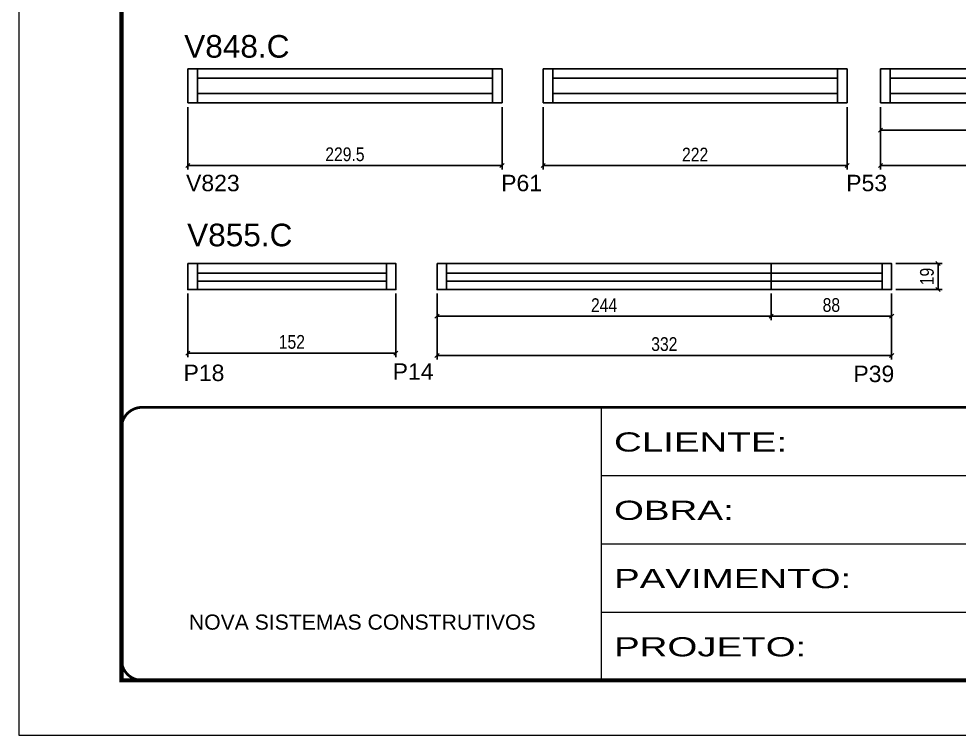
# Model space of a CAD drawing. Extents: x 1959 to 8212, y 239 to 4735.
# Drawn here: x 3557 to 4244, y 1388 to 1911 of the extents above; entities that cross this region are included whole.
import ezdxf

# ---------------------------------------------------------------- set-up
doc = ezdxf.new("R2010")
doc.units = 0
doc.linetypes.add('CONTINUO', pattern=[0])
doc.linetypes.add('DASHED', pattern=[0.75, 0.5, -0.25])
for name, color, linetype in [('5', 5, 'Continuous'), ('COTA', 241, 'Continuous'), ('NOMENCLATURA', 7, 'Continuous'), ('Painéis', 200, 'Continuous'), ('SARR_2.2x7', 40, 'Continuous')]:
    doc.layers.add(name, color=color, linetype=linetype)
doc.layers.add('Folhas', color=255, linetype='Continuous', lineweight=9)
doc.layers.add('SARRAFO DE PRESSAO', color=251, linetype='DASHED', lineweight=9)
doc.styles.add('ARIAL', font='arial.ttf')
doc.styles.add('COTA TECNICA', font='techl___.ttf', dxfattribs={"height": 10})
doc.styles.add('COTA TECNICA-50', font='techl___.ttf', dxfattribs={"height": 10})
doc.styles.get("Standard").update_dxf_attribs({"font": 'arial.ttf'})
doc.styles.add('Tecnologia', font='')
doc.styles.get('Tecnologia').set_extended_font_data('Forgotten Futurist')
doc.dimstyles.new('COTA PAINEL-50', dxfattribs={"dimtxt": 10, "dimasz": 3, "dimexe": 3, "dimexo": 3, "dimgap": 3, "dimtad": 1, "dimdec": 1, "dimzin": 12, "dimdsep": 46, "dimtxsty": 'COTA TECNICA-50', "dimblk1": 'OBLIQUE', "dimblk2": 'OBLIQUE', "dimsah": 1, "dimcen": 0.9, "dimclrd": 4, "dimclre": 4, "dimclrt": 240, "dimadec": 1, "dimazin": 3, "dimtfac": 1, "dimtdec": 1, "dimtmove": 0, "dimatfit": 3, "dimfxl": 1, "dimtolj": 1, "dimtzin": 12, "dimarcsym": 0})
doc.dimstyles.new('PAINEL', dxfattribs={"dimtxt": 10, "dimasz": 3, "dimexe": 3, "dimexo": 3, "dimgap": 3, "dimtad": 1, "dimdec": 1, "dimzin": 12, "dimdsep": 46, "dimtxsty": 'COTA TECNICA', "dimblk1": 'OBLIQUE', "dimblk2": 'OBLIQUE', "dimsah": 1, "dimcen": 0.9, "dimclrd": 4, "dimclre": 4, "dimclrt": 240, "dimadec": 1, "dimazin": 3, "dimtfac": 1, "dimtdec": 1, "dimtmove": 0, "dimatfit": 3, "dimfxl": 1, "dimtolj": 1, "dimtzin": 12, "dimarcsym": 0})

# ---------------------------------------------------------------- blocks, each defined once
blk = doc.blocks.new('9999999999')
at = {"color": 30, "linetype": 'CONTINUO'}
for p, q in [((98564.56, 34230.21), (98564.56, 34429.45)), ((98564.56, 34379.64), (99583.98, 34379.64)), ((98564.56, 34329.83), (99487.98, 34329.83)), ((98564.56, 34280.02), (99487.98, 34280.02))]:
    blk.add_line(p, q, dxfattribs=at)
at = {"color": 30, "linetype": 'CONTINUO', "const_width": 2}
blk.add_lwpolyline([(99583.98, 34230.21), (99583.98, 34414.45, 0.414214), (99568.98, 34429.45), (98228.98, 34429.45, 0.414214), (98213.98, 34414.45), (98213.98, 34245.21, 0.414214), (98228.98, 34230.21), (99583.98, 34230.21)], format="xyb", dxfattribs=at)
at = {"layer": 'Folhas'}
blk.add_lwpolyline([(98138.98, 34190.21), (99623.98, 34190.21), (99623.98, 35240.21), (98138.98, 35240.21)], close=True, dxfattribs=at)
at = {"layer": 'Folhas', "color": 30, "const_width": 3}
blk.add_lwpolyline([(98213.98, 34230.21), (99583.98, 34230.21), (99583.98, 35200.21), (98213.98, 35200.21)], close=True, dxfattribs=at)
at = {"color": 7, "linetype": 'Continuous', "ltscale": 5, "style": 'ARIAL'}
blk.add_text('NOVA SISTEMAS CONSTRUTIVOS', height=11.0592, dxfattribs=at).set_placement((98263.19, 34267.21))
at = {"layer": 'Folhas', "color": 7, "style": 'Tecnologia', "width": 1.5}
for s, p in [('CLIENTE:', (98573.65, 34397.17)), ('OBRA:', (98573.65, 34347.31)), ('PAVIMENTO:', (98573.65, 34297.5)), ('PROJETO:', (98573.65, 34247.69))]:
    blk.add_text(s, height=14, dxfattribs=at).set_placement(p)
blk = doc.blocks.new('_Oblique')
at = {"color": 0, "linetype": 'ByBlock', "lineweight": -2}
blk.add_line((-0.5, -0.5), (0.5, 0.5), dxfattribs=at)
blk = doc.blocks.new('*D1158')
at = {"layer": 'COTA', "color": 4, "lineweight": -2, "transparency": 16777216}
for p, q in [((3680.67, 1846.45), (3680.67, 1800.79)), ((3910.17, 1846.45), (3910.17, 1800.79)), ((3680.67, 1803.79), (3910.17, 1803.79))]:
    blk.add_line(p, q, dxfattribs=at)
at = {"layer": 'Defpoints', "color": 0, "transparency": 16777216}
for p in [(3680.67, 1849.45), (3910.17, 1849.45), (3910.17, 1803.79)]:
    blk.add_point(p, dxfattribs=at)
at = {"layer": 'COTA', "color": 4, "lineweight": -2, "transparency": 16777216, "xscale": 3, "yscale": 3, "zscale": 3, "rotation": 180}
blk.add_blockref('_Oblique', (3680.67, 1803.79), dxfattribs=at)
at = {"layer": 'COTA', "color": 4, "lineweight": -2, "transparency": 16777216, "xscale": 3, "yscale": 3, "zscale": 3}
blk.add_blockref('_Oblique', (3910.17, 1803.79), dxfattribs=at)
at = {"layer": 'COTA', "color": 240, "transparency": 16777216, "insert": (3795.42, 1811.92), "char_height": 10, "attachment_point": 5, "style": 'COTA TECNICA'}
blk.add_mtext('\\A1;229.5', dxfattribs=at)
blk = doc.blocks.new('*D1159')
at = {"layer": 'COTA', "color": 4, "lineweight": -2, "transparency": 16777216}
for p, q in [((3940.17, 1846.45), (3940.17, 1800.79)), ((4162.17, 1846.45), (4162.17, 1800.79)), ((3940.17, 1803.79), (4162.17, 1803.79))]:
    blk.add_line(p, q, dxfattribs=at)
at = {"layer": 'Defpoints', "color": 0, "transparency": 16777216}
for p in [(3940.17, 1849.45), (4162.17, 1849.45), (4162.17, 1803.79)]:
    blk.add_point(p, dxfattribs=at)
at = {"layer": 'COTA', "color": 4, "lineweight": -2, "transparency": 16777216, "xscale": 3, "yscale": 3, "zscale": 3, "rotation": 180}
blk.add_blockref('_Oblique', (3940.17, 1803.79), dxfattribs=at)
at = {"layer": 'COTA', "color": 4, "lineweight": -2, "transparency": 16777216, "xscale": 3, "yscale": 3, "zscale": 3}
blk.add_blockref('_Oblique', (4162.17, 1803.79), dxfattribs=at)
at = {"layer": 'COTA', "color": 240, "transparency": 16777216, "insert": (4051.17, 1811.79), "char_height": 10, "attachment_point": 5, "style": 'COTA TECNICA'}
blk.add_mtext('\\A1;222', dxfattribs=at)
blk = doc.blocks.new('*D1160')
at = {"layer": 'COTA', "color": 4, "lineweight": -2, "transparency": 16777216}
for p, q in [((4186.57, 1846.45), (4186.57, 1800.79)), ((4557.57, 1846.45), (4557.57, 1800.79)), ((4186.57, 1803.79), (4557.57, 1803.79))]:
    blk.add_line(p, q, dxfattribs=at)
at = {"layer": 'Defpoints', "color": 0, "transparency": 16777216}
for p in [(4186.57, 1849.45), (4557.57, 1849.45), (4557.57, 1803.79)]:
    blk.add_point(p, dxfattribs=at)
at = {"layer": 'COTA', "color": 4, "lineweight": -2, "transparency": 16777216, "xscale": 3, "yscale": 3, "zscale": 3, "rotation": 180}
blk.add_blockref('_Oblique', (4186.57, 1803.79), dxfattribs=at)
at = {"layer": 'COTA', "color": 4, "lineweight": -2, "transparency": 16777216, "xscale": 3, "yscale": 3, "zscale": 3}
blk.add_blockref('_Oblique', (4557.57, 1803.79), dxfattribs=at)
at = {"layer": 'COTA', "color": 240, "transparency": 16777216, "insert": (4372.07, 1812.01), "char_height": 10, "attachment_point": 5, "style": 'COTA TECNICA'}
blk.add_mtext('\\A1;371', dxfattribs=at)
blk = doc.blocks.new('*D1161')
at = {"layer": 'COTA', "color": 4, "lineweight": -2, "transparency": 16777216}
for p, q in [((4186.57, 1846.45), (4186.57, 1826.64)), ((4430.57, 1846.45), (4430.57, 1826.64)), ((4186.57, 1829.64), (4430.57, 1829.64))]:
    blk.add_line(p, q, dxfattribs=at)
at = {"layer": 'Defpoints', "color": 0, "transparency": 16777216}
for p in [(4186.57, 1849.45), (4430.57, 1849.45), (4430.57, 1829.64)]:
    blk.add_point(p, dxfattribs=at)
at = {"layer": 'COTA', "color": 4, "lineweight": -2, "transparency": 16777216, "xscale": 3, "yscale": 3, "zscale": 3, "rotation": 180}
blk.add_blockref('_Oblique', (4186.57, 1829.64), dxfattribs=at)
at = {"layer": 'COTA', "color": 4, "lineweight": -2, "transparency": 16777216, "xscale": 3, "yscale": 3, "zscale": 3}
blk.add_blockref('_Oblique', (4430.57, 1829.64), dxfattribs=at)
at = {"layer": 'COTA', "color": 240, "transparency": 16777216, "insert": (4308.57, 1837.72), "char_height": 10, "attachment_point": 5, "style": 'COTA TECNICA'}
blk.add_mtext('\\A1;244', dxfattribs=at)
blk = doc.blocks.new('*D1175')
at = {"layer": 'COTA', "color": 4, "linetype": 'ByBlock', "lineweight": -2, "transparency": 16777216}
for p, q in [((3680.67, 1710.27), (3680.67, 1663.9)), ((3832.67, 1710.27), (3832.67, 1663.9)), ((3680.67, 1666.9), (3832.67, 1666.9))]:
    blk.add_line(p, q, dxfattribs=at)
at = {"layer": 'Defpoints', "color": 0, "linetype": 'ByBlock', "transparency": 16777216}
for p in [(3680.67, 1713.27), (3832.67, 1713.27), (3832.67, 1666.9)]:
    blk.add_point(p, dxfattribs=at)
at = {"layer": 'COTA', "color": 4, "linetype": 'ByBlock', "lineweight": -2, "transparency": 16777216, "xscale": 3, "yscale": 3, "zscale": 3, "rotation": 180}
blk.add_blockref('_Oblique', (3680.67, 1666.9), dxfattribs=at)
at = {"layer": 'COTA', "color": 4, "linetype": 'ByBlock', "lineweight": -2, "transparency": 16777216, "xscale": 3, "yscale": 3, "zscale": 3}
blk.add_blockref('_Oblique', (3832.67, 1666.9), dxfattribs=at)
at = {"layer": 'COTA', "color": 240, "linetype": 'ByBlock', "transparency": 16777216, "insert": (3756.67, 1675.01), "char_height": 10, "attachment_point": 5, "style": 'COTA TECNICA-50'}
blk.add_mtext('\\A1;152', dxfattribs=at)
blk = doc.blocks.new('*D1176')
at = {"layer": 'COTA', "color": 4, "linetype": 'ByBlock', "lineweight": -2, "transparency": 16777216}
for p, q in [((3862.67, 1710.27), (3862.67, 1662.19)), ((4194.67, 1710.27), (4194.67, 1662.19)), ((3862.67, 1665.19), (4194.67, 1665.19))]:
    blk.add_line(p, q, dxfattribs=at)
at = {"layer": 'Defpoints', "color": 0, "linetype": 'ByBlock', "transparency": 16777216}
for p in [(3862.67, 1713.27), (4194.67, 1713.27), (4194.67, 1665.19)]:
    blk.add_point(p, dxfattribs=at)
at = {"layer": 'COTA', "color": 4, "linetype": 'ByBlock', "lineweight": -2, "transparency": 16777216, "xscale": 3, "yscale": 3, "zscale": 3, "rotation": 180}
blk.add_blockref('_Oblique', (3862.67, 1665.19), dxfattribs=at)
at = {"layer": 'COTA', "color": 4, "linetype": 'ByBlock', "lineweight": -2, "transparency": 16777216, "xscale": 3, "yscale": 3, "zscale": 3}
blk.add_blockref('_Oblique', (4194.67, 1665.19), dxfattribs=at)
at = {"layer": 'COTA', "color": 240, "linetype": 'ByBlock', "transparency": 16777216, "insert": (4028.67, 1673.41), "char_height": 10, "attachment_point": 5, "style": 'COTA TECNICA-50'}
blk.add_mtext('\\A1;332', dxfattribs=at)
blk = doc.blocks.new('*D1177')
at = {"layer": 'COTA', "color": 4, "lineweight": -2, "transparency": 16777216}
for p, q in [((3862.67, 1710.27), (3862.67, 1690.81)), ((4106.67, 1710.27), (4106.67, 1690.81)), ((3862.67, 1693.81), (4106.67, 1693.81))]:
    blk.add_line(p, q, dxfattribs=at)
at = {"layer": 'Defpoints', "color": 0, "transparency": 16777216}
for p in [(3862.67, 1713.27), (4106.67, 1713.27), (4106.67, 1693.81)]:
    blk.add_point(p, dxfattribs=at)
at = {"layer": 'COTA', "color": 4, "lineweight": -2, "transparency": 16777216, "xscale": 3, "yscale": 3, "zscale": 3, "rotation": 180}
blk.add_blockref('_Oblique', (3862.67, 1693.81), dxfattribs=at)
at = {"layer": 'COTA', "color": 4, "lineweight": -2, "transparency": 16777216, "xscale": 3, "yscale": 3, "zscale": 3}
blk.add_blockref('_Oblique', (4106.67, 1693.81), dxfattribs=at)
at = {"layer": 'COTA', "color": 240, "transparency": 16777216, "insert": (3984.67, 1701.88), "char_height": 10, "attachment_point": 5, "style": 'COTA TECNICA'}
blk.add_mtext('\\A1;244', dxfattribs=at)
blk = doc.blocks.new('*D1178')
at = {"layer": 'COTA', "color": 4, "lineweight": -2, "transparency": 16777216}
for p, q in [((4106.67, 1710.27), (4106.67, 1690.81)), ((4194.67, 1710.27), (4194.67, 1690.81)), ((4106.67, 1693.81), (4194.67, 1693.81))]:
    blk.add_line(p, q, dxfattribs=at)
at = {"layer": 'Defpoints', "color": 0, "transparency": 16777216}
for p in [(4106.67, 1713.27), (4194.67, 1713.27), (4194.67, 1693.81)]:
    blk.add_point(p, dxfattribs=at)
at = {"layer": 'COTA', "color": 4, "lineweight": -2, "transparency": 16777216, "xscale": 3, "yscale": 3, "zscale": 3, "rotation": 180}
blk.add_blockref('_Oblique', (4106.67, 1693.81), dxfattribs=at)
at = {"layer": 'COTA', "color": 4, "lineweight": -2, "transparency": 16777216, "xscale": 3, "yscale": 3, "zscale": 3}
blk.add_blockref('_Oblique', (4194.67, 1693.81), dxfattribs=at)
at = {"layer": 'COTA', "color": 240, "transparency": 16777216, "insert": (4150.67, 1701.91), "char_height": 10, "attachment_point": 5, "style": 'COTA TECNICA'}
blk.add_mtext('\\A1;88', dxfattribs=at)
blk = doc.blocks.new('*D1179')
at = {"layer": 'COTA', "color": 4, "lineweight": -2, "transparency": 16777216}
for p, q in [((4197.67, 1732.27), (4231.57, 1732.27)), ((4228.57, 1732.27), (4228.57, 1713.27)), ((4197.67, 1713.27), (4231.57, 1713.27))]:
    blk.add_line(p, q, dxfattribs=at)
at = {"layer": 'Defpoints', "color": 0, "transparency": 16777216}
for p in [(4194.67, 1732.27), (4194.67, 1713.27), (4228.57, 1713.27)]:
    blk.add_point(p, dxfattribs=at)
at = {"layer": 'COTA', "color": 4, "lineweight": -2, "transparency": 16777216, "xscale": 3, "yscale": 3, "zscale": 3}
for p, rotation in [((4228.57, 1732.27), 90), ((4228.57, 1713.27), 270)]:
    blk.add_blockref('_Oblique', p, dxfattribs=dict(at, rotation=rotation))
at = {"layer": 'COTA', "color": 240, "transparency": 16777216, "insert": (4220.48, 1722.77), "char_height": 10, "attachment_point": 5, "rotation": 90, "style": 'COTA TECNICA'}
blk.add_mtext('\\A1;19', dxfattribs=at)

msp = doc.modelspace()

# ---------------------------------------------------------------- linework, layer by layer
at = {"layer": 'Painéis'}
for p, q in [((3680.67, 1849.45), (3680.67, 1874.45)), ((3680.67, 1874.45), (3910.17, 1874.45)), ((3910.17, 1874.45), (3910.17, 1849.45)), ((3940.17, 1849.45), (3940.17, 1874.45)), ((3940.17, 1874.45), (4162.17, 1874.45)), ((4162.17, 1874.45), (4162.17, 1849.45)), ((4186.57, 1849.45), (4186.57, 1874.45)), ((4186.57, 1874.45), (4557.57, 1874.45)), ((3910.17, 1849.45), (3680.67, 1849.45)), ((4162.17, 1849.45), (3940.17, 1849.45)), ((4557.57, 1849.45), (4186.57, 1849.45))]:
    msp.add_line(p, q, dxfattribs=at)
at = {"layer": 'Painéis', "linetype": 'ByBlock'}
msp.add_line((4106.67, 1732.27), (4106.67, 1713.27), dxfattribs=at)
for points in [[(3680.67, 1732.27), (3680.67, 1713.27), (3832.67, 1713.27), (3832.67, 1732.27)], [(3862.67, 1732.27), (3862.67, 1713.27), (4194.67, 1713.27), (4194.67, 1732.27)]]:
    msp.add_lwpolyline(points, close=True, dxfattribs=at)
at = {"layer": 'SARR_2.2x7', "linetype": 'Continuous'}
for p, q in [((3687.67, 1874.45), (3687.67, 1849.45)), ((3903.17, 1874.45), (3903.17, 1849.45)), ((3947.17, 1874.45), (3947.17, 1849.45)), ((4155.17, 1874.45), (4155.17, 1849.45)), ((4193.57, 1874.45), (4193.57, 1849.45)), ((3903.17, 1867.45), (3687.67, 1867.45)), ((4155.17, 1867.45), (3947.17, 1867.45)), ((4430.57, 1867.45), (4193.57, 1867.45)), ((3687.67, 1856.45), (3903.17, 1856.45)), ((3947.17, 1856.45), (4155.17, 1856.45)), ((4193.57, 1856.45), (4430.57, 1856.45)), ((3687.67, 1732.27), (3687.67, 1713.27)), ((3825.67, 1732.27), (3825.67, 1713.27)), ((3869.67, 1732.27), (3869.67, 1713.27)), ((4187.67, 1732.27), (4187.67, 1713.27)), ((3687.67, 1725.27), (3825.67, 1725.27)), ((3869.67, 1725.27), (4106.67, 1725.27)), ((4106.67, 1725.27), (4187.67, 1725.27)), ((3687.67, 1719.27), (3825.67, 1719.27)), ((3869.67, 1719.27), (4106.67, 1719.27)), ((4106.67, 1719.27), (4187.67, 1719.27))]:
    msp.add_line(p, q, dxfattribs=at)

# ---------------------------------------------------------------- block references
at = {"layer": 'SARRAFO DE PRESSAO', "color": 6, "linetype": 'ByBlock'}
msp.add_blockref('9999999999', (-94581.71, -32802.14), dxfattribs=at)

# ---------------------------------------------------------------- texts
at = {"layer": '5', "linetype": 'Continuous'}
for s, rotation, p in [('V823', 359.99996, (3679.43, 1785.01)), ('P61', 359.99996, (3909.53, 1785.01)), ('P53', 359.99996, (4161.53, 1785.01)), ('P18', 359.99996, (3677.58, 1646.48)), ('P14', 359.99996, (3830.3, 1647.44)), ('P39', 0.00004, (4166.77, 1645.73))]:
    msp.add_text(s, height=12, rotation=rotation, dxfattribs=at).set_placement(p)
at = {"layer": 'NOMENCLATURA', "linetype": 'Continuous'}
for s, p in [('V848.C', (3678.07, 1882.49)), ('V855.C', (3680.2, 1744.84))]:
    msp.add_text(s, height=16.5, dxfattribs=at).set_placement(p)

# ---------------------------------------------------------------- dimensions: what is measured, and where the dimension line sits
at = {"layer": 'COTA'}
for base, p1, p2, picture, middle in [((3910.17, 1803.79), (3680.67, 1849.45), (3910.17, 1849.45), '*D1158', (3795.42, 1811.92)), ((4162.17, 1803.79), (3940.17, 1849.45), (4162.17, 1849.45), '*D1159', (4051.17, 1811.79)), ((4557.57, 1803.79), (4186.57, 1849.45), (4557.57, 1849.45), '*D1160', (4372.07, 1812.01)), ((4430.57, 1829.64), (4186.57, 1849.45), (4430.57, 1849.45), '*D1161', (4308.57, 1837.72)), ((4106.67, 1693.81), (3862.67, 1713.27), (4106.67, 1713.27), '*D1177', (3984.67, 1701.88))]:
    dim = msp.add_linear_dim(base=base, p1=p1, p2=p2, dimstyle='PAINEL', dxfattribs=at)
    dim.commit()
    dim.dimension.update_dxf_attribs({"geometry": picture, "text_midpoint": middle})
dim = msp.add_linear_dim(base=(4228.57, 1713.27), p1=(4194.67, 1732.27), p2=(4194.67, 1713.27), angle=90, dimstyle='PAINEL', dxfattribs=at)
dim.commit()
dim.dimension.update_dxf_attribs({"geometry": '*D1179', "text_midpoint": (4220.48, 1722.77)})
at = {"layer": 'COTA', "color": 1, "linetype": 'ByBlock'}
for base, p1, p2, picture, middle in [((3832.67, 1666.9), (3680.67, 1713.27), (3832.67, 1713.27), '*D1175', (3756.67, 1675.01)), ((4194.67, 1665.19), (3862.67, 1713.27), (4194.67, 1713.27), '*D1176', (4028.67, 1673.41))]:
    dim = msp.add_linear_dim(base=base, p1=p1, p2=p2, dimstyle='COTA PAINEL-50', override={"dimarcsym": 1}, dxfattribs=at)
    dim.commit()
    dim.dimension.update_dxf_attribs({"geometry": picture, "text_midpoint": middle})
at = {"layer": 'COTA'}
dim = msp.add_linear_dim(base=(4194.67, 1693.81), p1=(4106.67, 1713.27), p2=(4194.67, 1713.27), dimstyle='PAINEL', override={"dimtmove": 1}, dxfattribs=at)
dim.commit()
dim.dimension.update_dxf_attribs({"geometry": '*D1178', "text_midpoint": (4150.67, 1701.91)})

doc.saveas('drawing.dxf')
